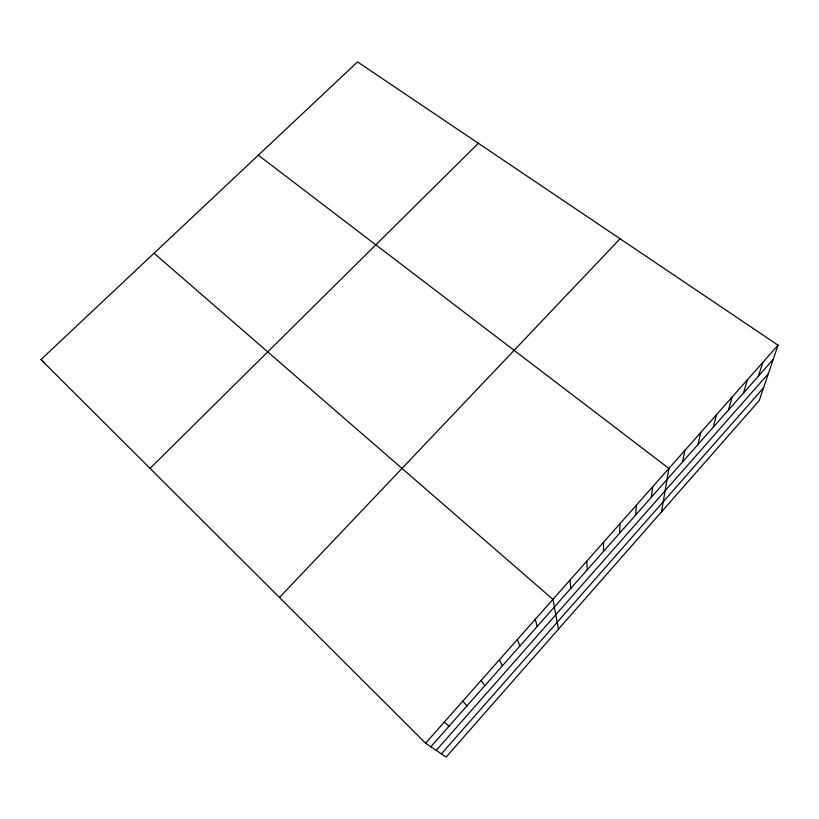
<?xml version="1.0" encoding="UTF-8"?>
<svg xmlns="http://www.w3.org/2000/svg" width="819" height="819" viewBox="0 0 819 819"><rect width="100%" height="100%" fill="white"/><g stroke="black" fill="none" stroke-linecap="round" stroke-linejoin="round"><path stroke-width="1.23" d="M603.47 551.433L603.511 542.27M619.563 533.23L620.075 523.566M635.524 515.171L636.496 505.026M651.34 497.266L652.774 486.65M661.547 511.803L668.908 468.427L258.323 155.2M682.585 461.916L684.909 450.368M698.013 444.461L700.767 432.463M713.308 427.149L716.482 414.711M728.48 409.981L732.073 397.113M743.519 392.956L747.532 379.658M758.445 376.075L762.858 362.356M778.05 345.198L759.193 400.624L446.109 757.094L425.573 743.181L40.95 359.572L357.555 61.906L778.05 345.198L425.573 743.181M436.21 750.388L768.335 373.751M441.38 753.9L763.564 387.766M430.855 746.754L773.238 359.336M279.474 597.471L620.065 238.759M150.061 468.396L478.357 143.294M154.054 253.235L552.927 599.385L558.476 629.156M444.287 722.061L448.986 726.248M40.95 359.572L44.574 362.817M462.827 701.125L466.943 705.917M481.183 680.394L484.746 685.779M499.375 659.858L502.385 665.816M517.393 639.516L519.86 646.037M535.237 619.359L537.182 626.443M569.942 580.18L570.863 588.329M586.803 561.138L587.233 569.799"/></g></svg>
